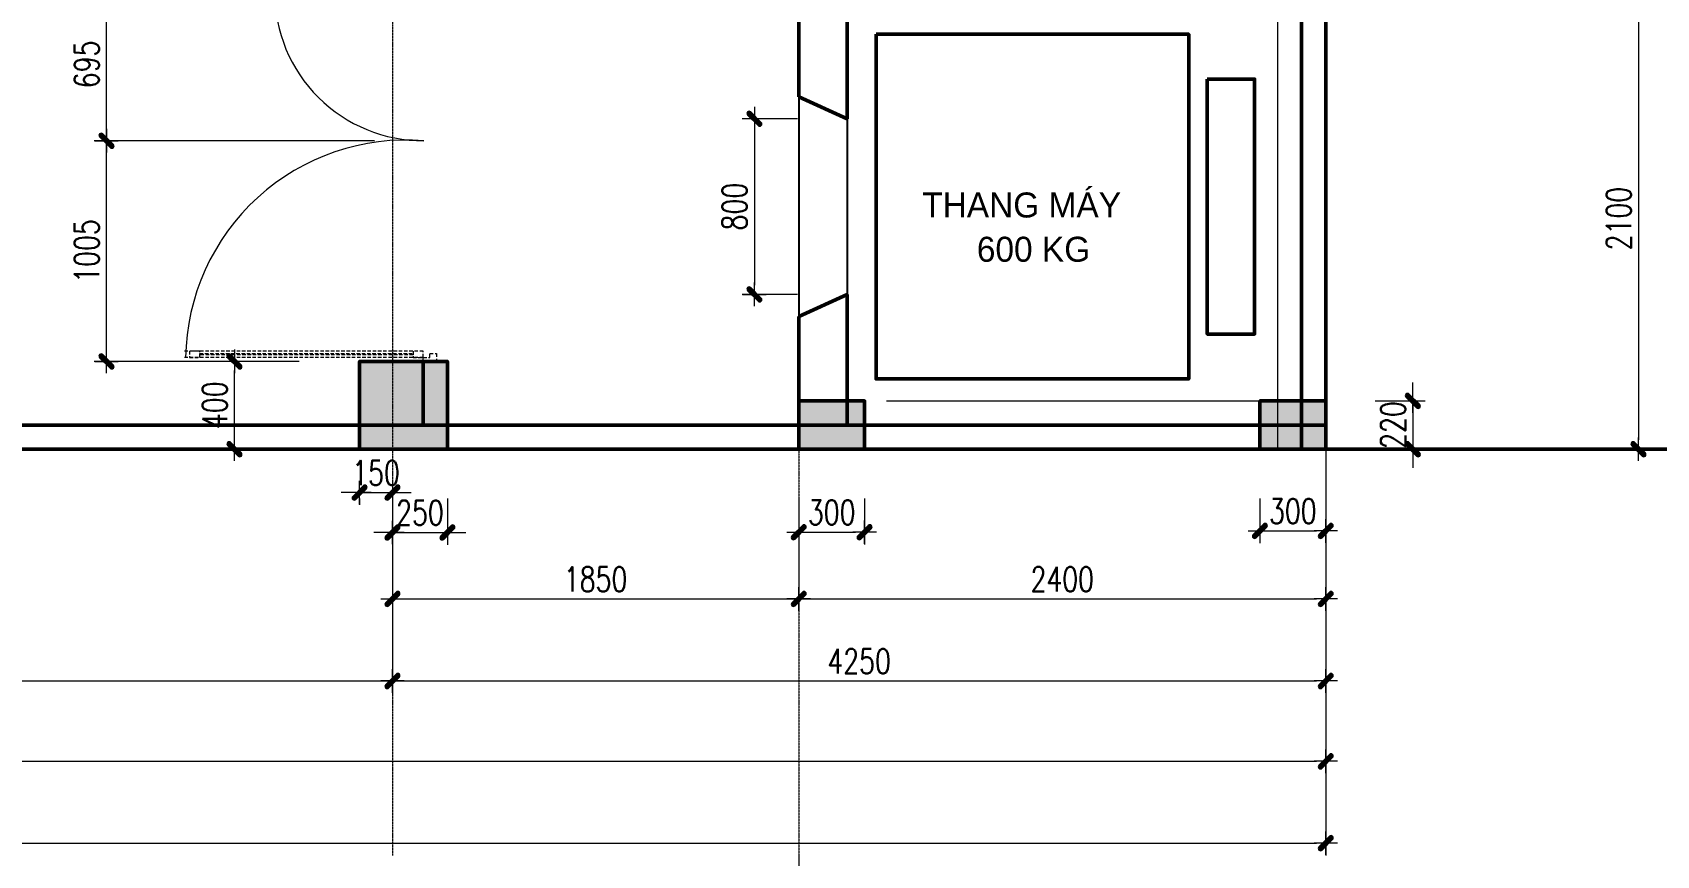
# Model space of a CAD drawing. Extents: x -165145 to 691808, y -202842 to 311040.
# Drawn here: x 558008 to 565403, y 102178 to 105926 of the extents above; entities that cross this region are included whole.
import ezdxf
from ezdxf.enums import TextEntityAlignment as Align

# ---------------------------------------------------------------- set-up
doc = ezdxf.new("R2010")
doc.units = 0
doc.header["$LTSCALE"] = 10
doc.header["$MEASUREMENT"] = 0
doc.linetypes.add('HIDDEN', pattern=[2.3807, 1.587, -0.7937])
doc.linetypes.add('TIM', pattern=[26.01, 10, -3, 0.01, -3, 10])
doc.layers.get('0').update_dxf_attribs({"linetype": 'CONTINUOUS'})
doc.layers.get('Defpoints').update_dxf_attribs({"color": 5, "linetype": 'CONTINUOUS'})
for name, color, linetype, lineweight in [('ARROWS', 1, 'CONTINUOUS', 0), ('DIM', 8, 'CONTINUOUS', 13), ('GE_KC_NETKHUAT', 9, 'HIDDEN', 20), ('netchia', 2, 'CONTINUOUS', 20), ('TEXT', 4, 'CONTINUOUS', 20), ('THAY', 147, 'CONTINUOUS', 25), ('TRUC', 251, 'TIM', 5), ('wall', 7, 'CONTINUOUS', 50)]:
    doc.layers.add(name, color=color, linetype=linetype, lineweight=lineweight)
doc.styles.add('ROMANS', font='romans', dxfattribs={"width": 0.75, "bigfont": 'vns'})
doc.styles.add('STYLE1', font='')
doc.styles.add('VNARIALH', font='', dxfattribs={"width": 0.75})
doc.styles.add('VnArialNarrowH', font='')
doc.styles.get('STYLE1').set_extended_font_data('.VnAvantH')
doc.styles.get('VNARIALH').set_extended_font_data('.VnArialH')
doc.styles.get('VnArialNarrowH').set_extended_font_data('.VnArial NarrowH')
doc.dimstyles.new('fit0.75', dxfattribs={"dimscale": 0.5625, "dimtxt": 200, "dimasz": 75, "dimexe": 100, "dimexo": 400, "dimgap": 0.03, "dimtad": 0, "dimdec": 0, "dimdsep": 46, "dimtxsty": 'ROMANS', "dimblk": 'alex', "dimcen": 150, "dimclrd": 8, "dimclre": 8, "dimclrt": 7, "dimaunit": 1, "dimadec": 0, "dimazin": 0, "dimtfac": 0.072, "dimtdec": 0, "dimtix": 1, "dimtmove": 2, "dimatfit": 3, "dimldrblk": 'a-01', "dimfxl": 100, "dimtvp": 0.8, "dimtolj": 1, "dimarcsym": 0})

# ---------------------------------------------------------------- blocks, each defined once
blk = doc.blocks.new('alex')
at = {"layer": 'ARROWS'}
h = blk.add_hatch(color=1, dxfattribs=at)
edge = h.paths.add_edge_path()
edge.add_line((0.4, 0.74), (-0.74, -0.4))
edge.add_ellipse((-0.57, -0.57), major_axis=(0.17, 0.17), ratio=1, start_angle=90, end_angle=270)
edge.add_line((-0.4, -0.74), (0.74, 0.4))
edge.add_ellipse((0.57, 0.57), major_axis=(0.17, 0.17), ratio=1, start_angle=270, end_angle=450)
blk.add_lwpolyline([(0.4, 0.74), (-0.74, -0.4, 1), (-0.4, -0.74), (0.74, 0.4, 1)], format="xyb", close=True, dxfattribs=at)
at = {"layer": 'netchia', "color": 2}
for p, q in [((1.27, 0), (-1.27, 0)), ((0, -1.27), (0, 1.27))]:
    blk.add_line(p, q, dxfattribs=at)
blk = doc.blocks.new('*D344')
at = {"layer": 'Defpoints', "color": 0, "ltscale": 0.05, "transparency": 16777216}
for p in [(1206643.9, -174433.8), (1206643.9, -176533.8), (1207708.9, -176533.8)]:
    blk.add_point(p, dxfattribs=at)
at = {"layer": 'DIM', "color": 8, "lineweight": -2, "ltscale": 0.05, "transparency": 16777216}
for p, q in [((1206868.9, -174433.8), (1207765.2, -174433.8)), ((1207708.9, -174476), (1207708.9, -176491.7)), ((1206868.9, -176533.8), (1207765.2, -176533.8))]:
    blk.add_line(p, q, dxfattribs=at)
at = {"layer": 'DIM', "color": 8, "lineweight": -2, "ltscale": 0.05, "transparency": 16777216, "xscale": 42.1875, "yscale": 42.1875, "zscale": 42.1875}
for p, rotation in [((1207708.9, -174433.8), 90), ((1207708.9, -176533.8), 270)]:
    blk.add_blockref('alex', p, dxfattribs=dict(at, rotation=rotation))
at = {"layer": 'DIM', "color": 7, "ltscale": 0.05, "transparency": 16777216, "insert": (1207618.9, -175483.8), "char_height": 112.5, "attachment_point": 5, "rotation": 90, "style": 'ROMANS'}
blk.add_mtext('\\A1;2100', dxfattribs=at)
blk = doc.blocks.new('a-01')
at = {"layer": 'ARROWS'}
blk.add_hatch(color=256, dxfattribs=at).paths.add_polyline_path([(-1.8, 0.49), (-1.8, -0.49), (0, 0)])
at = {"layer": 'netchia'}
blk.add_lwpolyline([(-1.8, 0.49), (-1.8, -0.49), (0, 0), (0, 0)], close=True, dxfattribs=at)
blk = doc.blocks.new('*D345')
at = {"layer": 'Defpoints', "color": 0, "ltscale": 0.05, "transparency": 16777216}
for p in [(1200732.7, -175128.8), (1202171.9, -175128.8), (1201835, -176133.8)]:
    blk.add_point(p, dxfattribs=at)
at = {"layer": 'DIM', "color": 8, "lineweight": -2, "ltscale": 0.05, "transparency": 16777216}
for p, q in [((1201946.9, -175128.8), (1200676.5, -175128.8)), ((1200732.7, -176091.7), (1200732.7, -175171)), ((1201610, -176133.8), (1200676.5, -176133.8))]:
    blk.add_line(p, q, dxfattribs=at)
at = {"layer": 'DIM', "color": 8, "lineweight": -2, "ltscale": 0.05, "transparency": 16777216, "xscale": 42.1875, "yscale": 42.1875, "zscale": 42.1875}
for p, rotation in [((1200732.7, -175128.8), 90), ((1200732.7, -176133.8), 270)]:
    blk.add_blockref('alex', p, dxfattribs=dict(at, rotation=rotation))
at = {"layer": 'DIM', "color": 7, "ltscale": 0.05, "transparency": 16777216, "insert": (1200642.7, -175631.3), "char_height": 112.5, "attachment_point": 5, "rotation": 90, "style": 'ROMANS'}
blk.add_mtext('\\A1;1005', dxfattribs=at)
blk = doc.blocks.new('*D346')
at = {"layer": 'Defpoints', "color": 0, "ltscale": 0.05, "transparency": 16777216}
for p in [(1200732.7, -174433.8), (1202175.1, -174433.8), (1202178.3, -175128.8)]:
    blk.add_point(p, dxfattribs=at)
at = {"layer": 'DIM', "color": 8, "lineweight": -2, "ltscale": 0.05, "transparency": 16777216}
for p, q in [((1201950.1, -174433.8), (1200676.5, -174433.8)), ((1200732.7, -175086.7), (1200732.7, -174476)), ((1201953.3, -175128.8), (1200676.5, -175128.8))]:
    blk.add_line(p, q, dxfattribs=at)
at = {"layer": 'DIM', "color": 8, "lineweight": -2, "ltscale": 0.05, "transparency": 16777216, "xscale": 42.1875, "yscale": 42.1875, "zscale": 42.1875}
for p, rotation in [((1200732.7, -174433.8), 90), ((1200732.7, -175128.8), 270)]:
    blk.add_blockref('alex', p, dxfattribs=dict(at, rotation=rotation))
at = {"layer": 'DIM', "color": 7, "ltscale": 0.05, "transparency": 16777216, "insert": (1200642.7, -174781.3), "char_height": 112.5, "attachment_point": 5, "rotation": 90, "style": 'ROMANS'}
blk.add_mtext('\\A1;695', dxfattribs=at)
blk = doc.blocks.new('*D323')
at = {"layer": 'Defpoints', "color": 0, "ltscale": 0.05, "transparency": 16777216}
for p in [(1204105, -175028.8), (1203683.1, -175828.8), (1204105, -175828.8)]:
    blk.add_point(p, dxfattribs=at)
at = {"layer": 'DIM', "color": 8, "lineweight": -2, "ltscale": 0.05, "transparency": 16777216}
for p, q in [((1203880, -175028.8), (1203626.9, -175028.8)), ((1203683.1, -175071), (1203683.1, -175786.7)), ((1203880, -175828.8), (1203626.9, -175828.8))]:
    blk.add_line(p, q, dxfattribs=at)
at = {"layer": 'DIM', "color": 8, "lineweight": -2, "ltscale": 0.05, "transparency": 16777216, "xscale": 42.1875, "yscale": 42.1875, "zscale": 42.1875}
for p, rotation in [((1203683.1, -175028.8), 90), ((1203683.1, -175828.8), 270)]:
    blk.add_blockref('alex', p, dxfattribs=dict(at, rotation=rotation))
at = {"layer": 'DIM', "color": 7, "ltscale": 0.05, "transparency": 16777216, "insert": (1203593.1, -175428.8), "char_height": 112.5, "attachment_point": 5, "rotation": 90, "style": 'ROMANS'}
blk.add_mtext('\\A1;800', dxfattribs=at)
blk = doc.blocks.new('*D325')
at = {"layer": 'Defpoints', "color": 0, "ltscale": 0.05, "transparency": 16777216}
for p in [(1206391.1, -169533.8), (1207287.6, -176533.8), (1208073.9, -176533.8)]:
    blk.add_point(p, dxfattribs=at)
at = {"layer": 'DIM', "color": 8, "lineweight": -2, "ltscale": 0.05, "transparency": 16777216}
for p, q in [((1206616.1, -169533.8), (1208130.2, -169533.8)), ((1208073.9, -169576), (1208073.9, -176491.6)), ((1207512.6, -176533.8), (1208130.2, -176533.8))]:
    blk.add_line(p, q, dxfattribs=at)
at = {"layer": 'DIM', "color": 8, "lineweight": -2, "ltscale": 0.05, "transparency": 16777216, "xscale": 42.1875, "yscale": 42.1875, "zscale": 42.1875}
for p, rotation in [((1208073.9, -169533.8), 90), ((1208073.9, -176533.8), 270)]:
    blk.add_blockref('alex', p, dxfattribs=dict(at, rotation=rotation))
at = {"layer": 'DIM', "color": 7, "ltscale": 0.05, "transparency": 16777216, "insert": (1207983.9, -173033.8), "char_height": 112.5, "attachment_point": 5, "rotation": 90, "style": 'ROMANS'}
blk.add_mtext('\\A1;7000', dxfattribs=at)
blk = doc.blocks.new('*D332')
at = {"layer": 'Defpoints', "color": 0, "ltscale": 0.05, "transparency": 16777216}
for p in [(1201315.5, -176133.8), (1201785, -176133.8), (1201785, -176533.8)]:
    blk.add_point(p, dxfattribs=at)
at = {"layer": 'DIM', "color": 8, "lineweight": -2, "ltscale": 0.05, "transparency": 16777216}
for p, q in [((1201560, -176133.8), (1201259.3, -176133.8)), ((1201315.5, -176491.7), (1201315.5, -176176)), ((1201560, -176533.8), (1201259.3, -176533.8))]:
    blk.add_line(p, q, dxfattribs=at)
at = {"layer": 'DIM', "color": 8, "lineweight": -2, "ltscale": 0.05, "transparency": 16777216, "xscale": 42.1875, "yscale": 42.1875, "zscale": 42.1875}
for p, rotation in [((1201315.5, -176133.8), 90), ((1201315.5, -176533.8), 270)]:
    blk.add_blockref('alex', p, dxfattribs=dict(at, rotation=rotation))
at = {"layer": 'DIM', "color": 7, "ltscale": 0.05, "transparency": 16777216, "insert": (1201225.5, -176333.8), "char_height": 112.5, "attachment_point": 5, "rotation": 90, "style": 'ROMANS'}
blk.add_mtext('\\A1;400', dxfattribs=at)
blk = doc.blocks.new('tentruc')
at = {"layer": 'DIM'}
for p, q in [((0, 311.2), (0, 515.8)), ((-515.8, 0), (-311.2, 0)), ((-515.8, 0), (-311.2, 0)), ((311.2, 0), (515.8, 0)), ((311.2, 0), (515.8, 0)), ((0, -515.8), (0, -311.2))]:
    blk.add_line(p, q, dxfattribs=at)
at = {"layer": 'DIM', "ltscale": 0.5}
blk.add_circle((0, 0), 311.2, dxfattribs=at)
at = {"layer": 'DIM'}
blk.add_circle((0, 0), 281.2, dxfattribs=at)
at = {"layer": 'DIM', "color": 7, "linetype": 'ByBlock', "ltscale": 0.5, "style": 'VNARIALH', "width": 1.1}
blk.add_attdef('A', text='', height=281.2, dxfattribs=at).set_placement((0, -106.7), align=Align.CENTER)
blk = doc.blocks.new('*D356')
at = {"layer": 'Defpoints', "color": 0, "transparency": 16777216}
for p in [(1191435, -176161.7), (1206285, -176161.7), (1206285, -177955.1)]:
    blk.add_point(p, dxfattribs=at)
at = {"layer": 'DIM', "color": 8, "lineweight": -2, "transparency": 16777216}
for p, q in [((1191435, -176386.7), (1191435, -178011.4)), ((1206285, -176386.7), (1206285, -178011.4)), ((1191477.2, -177955.1), (1206242.8, -177955.1))]:
    blk.add_line(p, q, dxfattribs=at)
at = {"layer": 'DIM', "color": 8, "lineweight": -2, "transparency": 16777216, "xscale": 42.1875, "yscale": 42.1875, "zscale": 42.1875, "rotation": 180}
blk.add_blockref('alex', (1191435, -177955.1), dxfattribs=at)
at = {"layer": 'DIM', "color": 8, "lineweight": -2, "transparency": 16777216, "xscale": 42.1875, "yscale": 42.1875, "zscale": 42.1875}
blk.add_blockref('alex', (1206285, -177955.1), dxfattribs=at)
at = {"layer": 'DIM', "color": 7, "transparency": 16777216, "insert": (1198860, -177865.1), "char_height": 112.5, "attachment_point": 5, "style": 'ROMANS'}
blk.add_mtext('\\A1;14850', dxfattribs=at)
blk = doc.blocks.new('*D357')
at = {"layer": 'Defpoints', "color": 0, "transparency": 16777216}
for p in [(1202035, -176533.8), (1203885, -176533.8), (1203885, -177215.8)]:
    blk.add_point(p, dxfattribs=at)
at = {"layer": 'DIM', "color": 8, "lineweight": -2, "transparency": 16777216}
for p, q in [((1202035, -176758.8), (1202035, -177272)), ((1203885, -176758.8), (1203885, -177272)), ((1202077.2, -177215.8), (1203842.8, -177215.8))]:
    blk.add_line(p, q, dxfattribs=at)
at = {"layer": 'DIM', "color": 8, "lineweight": -2, "transparency": 16777216, "xscale": 42.1875, "yscale": 42.1875, "zscale": 42.1875, "rotation": 180}
blk.add_blockref('alex', (1202035, -177215.8), dxfattribs=at)
at = {"layer": 'DIM', "color": 8, "lineweight": -2, "transparency": 16777216, "xscale": 42.1875, "yscale": 42.1875, "zscale": 42.1875}
blk.add_blockref('alex', (1203885, -177215.8), dxfattribs=at)
at = {"layer": 'DIM', "color": 7, "transparency": 16777216, "insert": (1202960, -177125.8), "char_height": 112.5, "attachment_point": 5, "style": 'ROMANS'}
blk.add_mtext('\\A1;1850', dxfattribs=at)
blk = doc.blocks.new('*D358')
at = {"layer": 'Defpoints', "color": 0, "transparency": 16777216}
for p in [(1203885, -176533.8), (1206285, -176533.8), (1206285, -177215.8)]:
    blk.add_point(p, dxfattribs=at)
at = {"layer": 'DIM', "color": 8, "lineweight": -2, "transparency": 16777216}
for p, q in [((1203885, -176758.8), (1203885, -177272)), ((1206285, -176758.8), (1206285, -177272)), ((1203927.2, -177215.8), (1206242.8, -177215.8))]:
    blk.add_line(p, q, dxfattribs=at)
at = {"layer": 'DIM', "color": 8, "lineweight": -2, "transparency": 16777216, "xscale": 42.1875, "yscale": 42.1875, "zscale": 42.1875, "rotation": 180}
blk.add_blockref('alex', (1203885, -177215.8), dxfattribs=at)
at = {"layer": 'DIM', "color": 8, "lineweight": -2, "transparency": 16777216, "xscale": 42.1875, "yscale": 42.1875, "zscale": 42.1875}
blk.add_blockref('alex', (1206285, -177215.8), dxfattribs=at)
at = {"layer": 'DIM', "color": 7, "transparency": 16777216, "insert": (1205085, -177125.8), "char_height": 112.5, "attachment_point": 5, "style": 'ROMANS'}
blk.add_mtext('\\A1;2400', dxfattribs=at)
blk = doc.blocks.new('*D359')
at = {"layer": 'Defpoints', "color": 0, "transparency": 16777216}
for p in [(1202035, -176533.8), (1206285, -176533.8), (1206285, -177589.3)]:
    blk.add_point(p, dxfattribs=at)
at = {"layer": 'DIM', "color": 8, "lineweight": -2, "transparency": 16777216}
for p, q in [((1202035, -176758.8), (1202035, -177645.5)), ((1206285, -176758.8), (1206285, -177645.5)), ((1202077.2, -177589.3), (1206242.8, -177589.3))]:
    blk.add_line(p, q, dxfattribs=at)
at = {"layer": 'DIM', "color": 8, "lineweight": -2, "transparency": 16777216, "xscale": 42.1875, "yscale": 42.1875, "zscale": 42.1875, "rotation": 180}
blk.add_blockref('alex', (1202035, -177589.3), dxfattribs=at)
at = {"layer": 'DIM', "color": 8, "lineweight": -2, "transparency": 16777216, "xscale": 42.1875, "yscale": 42.1875, "zscale": 42.1875}
blk.add_blockref('alex', (1206285, -177589.3), dxfattribs=at)
at = {"layer": 'DIM', "color": 7, "transparency": 16777216, "insert": (1204160, -177499.3), "char_height": 112.5, "attachment_point": 5, "style": 'ROMANS'}
blk.add_mtext('\\A1;4250', dxfattribs=at)
blk = doc.blocks.new('*D360')
at = {"layer": 'Defpoints', "color": 0, "transparency": 16777216}
for p in [(1196735, -176533.8), (1202035, -176533.8), (1202035, -177589.3)]:
    blk.add_point(p, dxfattribs=at)
at = {"layer": 'DIM', "color": 8, "lineweight": -2, "transparency": 16777216}
for p, q in [((1196735, -176758.8), (1196735, -177645.5)), ((1202035, -176758.8), (1202035, -177645.5)), ((1196777.2, -177589.3), (1201992.8, -177589.3))]:
    blk.add_line(p, q, dxfattribs=at)
at = {"layer": 'DIM', "color": 8, "lineweight": -2, "transparency": 16777216, "xscale": 42.1875, "yscale": 42.1875, "zscale": 42.1875, "rotation": 180}
blk.add_blockref('alex', (1196735, -177589.3), dxfattribs=at)
at = {"layer": 'DIM', "color": 8, "lineweight": -2, "transparency": 16777216, "xscale": 42.1875, "yscale": 42.1875, "zscale": 42.1875}
blk.add_blockref('alex', (1202035, -177589.3), dxfattribs=at)
at = {"layer": 'DIM', "color": 7, "transparency": 16777216, "insert": (1199385, -177499.3), "char_height": 112.5, "attachment_point": 5, "style": 'ROMANS'}
blk.add_mtext('\\A1;5300', dxfattribs=at)
blk = doc.blocks.new('*D370')
at = {"layer": 'Defpoints', "color": 0, "transparency": 16777216}
for p in [(1189035, -176533.9), (1206285, -177058.4), (1206285, -178327.8)]:
    blk.add_point(p, dxfattribs=at)
at = {"layer": 'DIM', "color": 8, "lineweight": -2, "transparency": 16777216}
for p, q in [((1189035, -176758.9), (1189035, -178384)), ((1206285, -177283.4), (1206285, -178384)), ((1189077.2, -178327.8), (1206242.8, -178327.8))]:
    blk.add_line(p, q, dxfattribs=at)
at = {"layer": 'DIM', "color": 8, "lineweight": -2, "transparency": 16777216, "xscale": 42.1875, "yscale": 42.1875, "zscale": 42.1875, "rotation": 180}
blk.add_blockref('alex', (1189035, -178327.8), dxfattribs=at)
at = {"layer": 'DIM', "color": 8, "lineweight": -2, "transparency": 16777216, "xscale": 42.1875, "yscale": 42.1875, "zscale": 42.1875}
blk.add_blockref('alex', (1206285, -178327.8), dxfattribs=at)
at = {"layer": 'DIM', "color": 7, "transparency": 16777216, "insert": (1197660, -178237.8), "char_height": 112.5, "attachment_point": 5, "style": 'ROMANS'}
blk.add_mtext('\\A1;17250', dxfattribs=at)
blk = doc.blocks.new('*D392')
at = {"layer": 'Defpoints', "color": 0, "transparency": 16777216}
for p in [(1206285, -176313.8), (1206285, -176533.8), (1206681.4, -176533.8)]:
    blk.add_point(p, dxfattribs=at)
at = {"layer": 'DIM', "color": 8, "lineweight": -2, "transparency": 16777216}
for p, q in [((1206681.4, -176271.6), (1206681.4, -176229.5)), ((1206510, -176313.8), (1206737.7, -176313.8)), ((1206681.4, -176313.8), (1206681.4, -176533.8)), ((1206510, -176533.8), (1206737.7, -176533.8)), ((1206681.4, -176576), (1206681.4, -176618.2))]:
    blk.add_line(p, q, dxfattribs=at)
at = {"layer": 'DIM', "color": 8, "lineweight": -2, "transparency": 16777216, "xscale": 42.1875, "yscale": 42.1875, "zscale": 42.1875}
for p, rotation in [((1206681.4, -176313.8), 270), ((1206681.4, -176533.8), 90)]:
    blk.add_blockref('alex', p, dxfattribs=dict(at, rotation=rotation))
at = {"layer": 'DIM', "color": 7, "transparency": 16777216, "insert": (1206591.4, -176423.8), "char_height": 112.5, "attachment_point": 5, "rotation": 90, "style": 'ROMANS'}
blk.add_mtext('\\A1;220', dxfattribs=at)
blk = doc.blocks.new('*D397')
at = {"layer": 'Defpoints', "color": 0, "transparency": 16777216}
for p in [(1205985, -176533.8), (1206285, -176533.8), (1206285, -176905.9)]:
    blk.add_point(p, dxfattribs=at)
at = {"layer": 'DIM', "color": 8, "lineweight": -2, "transparency": 16777216}
for p, q in [((1205985, -176758.8), (1205985, -176962.1)), ((1206285, -176758.8), (1206285, -176962.1)), ((1206027.2, -176905.9), (1206242.8, -176905.9))]:
    blk.add_line(p, q, dxfattribs=at)
at = {"layer": 'DIM', "color": 8, "lineweight": -2, "transparency": 16777216, "xscale": 42.1875, "yscale": 42.1875, "zscale": 42.1875, "rotation": 180}
blk.add_blockref('alex', (1205985, -176905.9), dxfattribs=at)
at = {"layer": 'DIM', "color": 8, "lineweight": -2, "transparency": 16777216, "xscale": 42.1875, "yscale": 42.1875, "zscale": 42.1875}
blk.add_blockref('alex', (1206285, -176905.9), dxfattribs=at)
at = {"layer": 'DIM', "color": 7, "transparency": 16777216, "insert": (1206135, -176815.9), "char_height": 112.5, "attachment_point": 5, "style": 'ROMANS'}
blk.add_mtext('\\A1;300', dxfattribs=at)
blk = doc.blocks.new('*D398')
at = {"layer": 'Defpoints', "color": 0, "transparency": 16777216}
for p in [(1203885, -176533.8), (1204185, -176533.8), (1204185, -176911.8)]:
    blk.add_point(p, dxfattribs=at)
at = {"layer": 'DIM', "color": 8, "lineweight": -2, "transparency": 16777216}
for p, q in [((1203885, -176758.8), (1203885, -176968)), ((1204185, -176758.8), (1204185, -176968)), ((1203927.2, -176911.8), (1204142.8, -176911.8))]:
    blk.add_line(p, q, dxfattribs=at)
at = {"layer": 'DIM', "color": 8, "lineweight": -2, "transparency": 16777216, "xscale": 42.1875, "yscale": 42.1875, "zscale": 42.1875, "rotation": 180}
blk.add_blockref('alex', (1203885, -176911.8), dxfattribs=at)
at = {"layer": 'DIM', "color": 8, "lineweight": -2, "transparency": 16777216, "xscale": 42.1875, "yscale": 42.1875, "zscale": 42.1875}
blk.add_blockref('alex', (1204185, -176911.8), dxfattribs=at)
at = {"layer": 'DIM', "color": 7, "transparency": 16777216, "insert": (1204035, -176821.8), "char_height": 112.5, "attachment_point": 5, "style": 'ROMANS'}
blk.add_mtext('\\A1;300', dxfattribs=at)
blk = doc.blocks.new('*D399')
at = {"layer": 'Defpoints', "color": 0, "transparency": 16777216}
for p in [(1202035, -176533.8), (1202285, -176533.8), (1202285, -176913)]:
    blk.add_point(p, dxfattribs=at)
at = {"layer": 'DIM', "color": 8, "lineweight": -2, "transparency": 16777216}
for p, q in [((1202035, -176758.8), (1202035, -176969.2)), ((1202285, -176758.8), (1202285, -176969.2)), ((1201992.8, -176913), (1201950.6, -176913)), ((1202035, -176913), (1202285, -176913)), ((1202327.2, -176913), (1202369.4, -176913))]:
    blk.add_line(p, q, dxfattribs=at)
at = {"layer": 'DIM', "color": 8, "lineweight": -2, "transparency": 16777216, "xscale": 42.1875, "yscale": 42.1875, "zscale": 42.1875}
blk.add_blockref('alex', (1202035, -176913), dxfattribs=at)
at = {"layer": 'DIM', "color": 8, "lineweight": -2, "transparency": 16777216, "xscale": 42.1875, "yscale": 42.1875, "zscale": 42.1875, "rotation": 180}
blk.add_blockref('alex', (1202285, -176913), dxfattribs=at)
at = {"layer": 'DIM', "color": 7, "transparency": 16777216, "insert": (1202160, -176823), "char_height": 112.5, "attachment_point": 5, "style": 'ROMANS'}
blk.add_mtext('\\A1;250', dxfattribs=at)
blk = doc.blocks.new('*D405')
at = {"layer": 'Defpoints', "color": 0, "transparency": 16777216}
for p in [(1201885, -176533.8), (1202035, -176533.8), (1202035, -176731.5)]:
    blk.add_point(p, dxfattribs=at)
at = {"layer": 'DIM', "color": 8, "lineweight": -2, "transparency": 16777216}
for p, q in [((1201842.8, -176731.5), (1201800.6, -176731.5)), ((1201885, -176731.5), (1202035, -176731.5)), ((1202077.2, -176731.5), (1202119.4, -176731.5)), ((1201885, -176758.8), (1201885, -176787.8)), ((1202035, -176758.8), (1202035, -176787.8))]:
    blk.add_line(p, q, dxfattribs=at)
at = {"layer": 'DIM', "color": 8, "lineweight": -2, "transparency": 16777216, "xscale": 42.1875, "yscale": 42.1875, "zscale": 42.1875}
blk.add_blockref('alex', (1201885, -176731.5), dxfattribs=at)
at = {"layer": 'DIM', "color": 8, "lineweight": -2, "transparency": 16777216, "xscale": 42.1875, "yscale": 42.1875, "zscale": 42.1875, "rotation": 180}
blk.add_blockref('alex', (1202035, -176731.5), dxfattribs=at)
at = {"layer": 'DIM', "color": 7, "transparency": 16777216, "insert": (1201960, -176641.5), "char_height": 112.5, "attachment_point": 5, "style": 'ROMANS'}
blk.add_mtext('\\A1;150', dxfattribs=at)
blk = doc.blocks.new('A$C1ec07113')
at = {"layer": 'wall'}
h = blk.add_hatch(dxfattribs=at)
h.set_pattern_fill('AR-CONC', color=256, style=0)
h.set_pattern_definition([(50, (-1172674.471, 246590.9246), (7.172601826, -0.62752135), [0.75, -8.25]), (355, (-1172674.471, 246590.9246), (-1.387513336, 7.521921337), [0.6, -6.6]), (100.45144446, (-1172673.873, 246590.872), (5.785088467, 6.89439991), [0.63740192, -7.01142112]), (46.1842, (-1172674.471, 246592.925), (10.672413307, -1.65519281), [1.125, -12.375]), (96.6356355, (-1172673.582, 246592.787), (9.34661946, 9.74118601), [0.95610342, -10.5171376]), (351.184164, (-1172674.471, 246592.925), (9.34661945, 9.741186), [0.9, -9.90000001]), (21, (-1172673.471, 246592.4246), (5.96907052, -4.026188907), [0.75, -8.25]), (326, (-1172673.471, 246592.4246), (2.43315332, 7.25150045), [0.6, -6.6]), (71.45144474, (-1172672.9735, 246592.089), (8.402223767, 3.22531153), [0.6374019, -7.01142112]), (37.5, (-1172674.471, 246590.9246), (0.121598553, 3.3289385383), [0, -6.52, 0, -6.7, 0, -6.625]), (7.5, (-1172674.471, 246590.9246), (2.630695374, 3.944117119), [0, -3.82, 0, -6.37, 0, -2.525]), (327.5, (-1172676.701, 246590.9246), (5.338224362, -0.2255487173), [0, -2.5, 0, -7.8, 0, -10.35]), (317.5, (-1172677.701, 246590.9246), (5.831861693, 1.001049823), [0, -3.25, 0, -5.18, 0, -7.35])])
h.paths.add_polyline_path([(20457.5, 71955.9), (20057.5, 71955.9), (20057.5, 71555.9), (20457.5, 71555.9)])
at = {"layer": 'wall', "ltscale": 0.05}
h = blk.add_hatch(dxfattribs=at)
h.set_pattern_fill('AR-CONC', color=256, angle=90, style=0)
h.set_pattern_definition([(140, (55509.5284, -1002516.42), (0.62752135, 7.172601826), [0.75, -8.25]), (85, (55509.5284, -1002516.42), (-7.521921337, -1.387513336), [0.6, -6.6]), (190.4514, (55509.581, -1002515.8225), (-6.89439542, 5.785093817), [0.6374019, -7.01142112]), (136.1842, (55507.528, -1002516.42), (1.65519014, 10.672410486), [1.125, -12.375]), (186.6356, (55507.666, -1002515.531), (-9.74117871, 9.34662706), [0.95610288, -10.51713]), (81.1842, (55507.528, -1002516.42), (-9.74118601, 9.34661945), [0.9, -9.9]), (111, (55508.0284, -1002515.42), (4.026188907, 5.96907052), [0.75, -8.25]), (56, (55508.0284, -1002515.42), (-7.25150045, 2.43315332), [0.6, -6.6]), (161.4514, (55508.364, -1002514.923), (-3.225304967, 8.402226286), [0.6374019, -7.01142112]), (127.5, (55509.5284, -1002516.4202), (-3.3289385383, 0.121598553), [0, -6.52, 0, -6.7, 0, -6.625]), (97.5, (55509.5284, -1002516.4202), (-3.944117119, 2.630695374), [0, -3.82, 0, -6.37, 0, -2.525]), (57.5, (55509.5284, -1002518.6502), (0.2255487173, 5.338224362), [0, -2.5, 0, -7.8, 0, -10.35]), (47.5, (55509.5284, -1002519.6502), (-1.001049823, 5.831861693), [0, -3.25, 0, -5.18, 0, -7.35])])
h.paths.add_polyline_path([(22357.5, 71555.9), (22357.5, 71775.9), (22057.5, 71775.9), (22057.5, 71555.9)])
h = blk.add_hatch(dxfattribs=at)
h.set_pattern_fill('AR-CONC', color=256, angle=90, style=0)
h.set_pattern_definition([(140, (57609.5284, -1002516.422), (0.62752135, 7.172601826), [0.75, -8.25]), (85, (57609.5284, -1002516.422), (-7.521921337, -1.387513336), [0.6, -6.6]), (190.4514, (57609.581, -1002515.8245), (-6.89439542, 5.785093817), [0.6374019, -7.01142112]), (136.1842, (57607.528, -1002516.422), (1.65519014, 10.672410486), [1.125, -12.375]), (186.6356, (57607.666, -1002515.533), (-9.74117871, 9.34662706), [0.95610288, -10.51713]), (81.1842, (57607.528, -1002516.422), (-9.74118601, 9.34661945), [0.9, -9.9]), (111, (57608.0284, -1002515.422), (4.026188907, 5.96907052), [0.75, -8.25]), (56, (57608.0284, -1002515.422), (-7.25150045, 2.43315332), [0.6, -6.6]), (161.4514, (57608.364, -1002514.925), (-3.225304967, 8.402226286), [0.6374019, -7.01142112]), (127.5, (57609.5284, -1002516.4222), (-3.3289385383, 0.121598553), [0, -6.52, 0, -6.7, 0, -6.625]), (97.5, (57609.5284, -1002516.4222), (-3.944117119, 2.630695374), [0, -3.82, 0, -6.37, 0, -2.525]), (57.5, (57609.5284, -1002518.6522), (0.2255487173, 5.338224362), [0, -2.5, 0, -7.8, 0, -10.35]), (47.5, (57609.5284, -1002519.652), (-1.001049823, 5.831861693), [0, -3.25, 0, -5.18, 0, -7.35])])
h.paths.add_polyline_path([(24457.5, 71555.9), (24457.5, 71775.9), (24157.5, 71775.9), (24157.5, 71555.9)])
for p, q in [((20347.5, 72002.8), (19253.5, 72002.8)), ((20347.5, 71973.9), (19253.5, 71973.9))]:
    blk.add_line(p, q)
for points in [[(19329.7, 71973.9), (19329.7, 72002.8), (19283.5, 72002.8), (19283.5, 71973.9)], [(19329.7, 71991.3), (20301.3, 71991.3), (20301.3, 71985.5), (19329.7, 71985.5)], [(20347.5, 71973.9), (20347.5, 72002.8), (20301.3, 72002.8), (20301.3, 71973.9)], [(20407.5, 71991.9), (20407.5, 71955.9), (20347.5, 71955.9), (20347.5, 71973.9), (20377.5, 71973.9), (20377.5, 71991.9)]]:
    blk.add_lwpolyline(points, close=True)
at = {"layer": 'DIM', "ltscale": 0.05}
blk.add_line((24237.5, 73655.9), (24237.5, 71555.9), dxfattribs=at)
at = {"layer": 'DIM'}
blk.add_line((22457.5, 71775.9), (24237.5, 71775.9), dxfattribs=at)
at = {"layer": 'DIM', "ltscale": 0.05}
for centre, radius, start, end in [((20347.6, 73637.9), 677, 180, 270.26952), ((20270.2, 71959.4), 1004.7, 85.40531, 179.17208)]:
    blk.add_arc(centre, radius, start, end, dxfattribs=at)
at = {"layer": 'THAY', "ltscale": 0.05}
for p, q in [((22057.5, 73160.9), (22057.5, 72160.9)), ((22277.5, 73060.9), (22277.5, 72260.9))]:
    blk.add_line(p, q, dxfattribs=at)
at = {"layer": 'TRUC', "ltscale": 0.05}
for p, q in [((20207.5, 80138.3), (20207.5, 69705.8)), ((22057.5, 80138.3), (22057.5, 69705.8)), ((24457.5, 80138.3), (24457.5, 69705.8)), ((5131.3, 71555.9), (26653.4, 71555.9))]:
    blk.add_line(p, q, dxfattribs=at)
at = {"layer": 'wall', "ltscale": 0.05}
for p, q in [((24347.5, 78555.9), (24347.5, 71555.9)), ((24457.5, 78555.9), (24457.5, 71555.9)), ((22057.5, 73160.9), (22057.5, 73765.9)), ((22277.5, 73060.9), (22277.5, 73765.9)), ((22057.5, 73160.9), (22277.5, 73060.9)), ((22058.1, 72160.9), (22278.1, 72260.9)), ((22278.1, 71665.9), (22278.1, 72260.9)), ((22058.1, 71665.9), (22058.1, 72160.9)), ((20347.5, 71955.9), (20347.5, 71665.9)), ((20347.5, 71955.9), (20457.5, 71955.9)), ((20457.5, 71955.9), (20457.5, 71665.9)), ((24457.5, 71665.9), (8137.5, 71665.9)), ((26179.8, 71555.9), (7208.2, 71555.9))]:
    blk.add_line(p, q, dxfattribs=at)
for points in [[(22409.6, 73445.9), (23833.5, 73445.9), (23833.5, 71875.9), (22409.6, 71875.9)], [(23917.4, 73241.5), (24133, 73241.5), (24133, 72080.3), (23917.4, 72080.3)], [(20057.5, 71555.9), (20457.5, 71555.9), (20457.5, 71955.9), (20057.5, 71955.9)], [(22357.5, 71555.9), (22357.5, 71775.9), (22057.5, 71775.9), (22057.5, 71555.9)], [(24457.5, 71555.9), (24457.5, 71775.9), (24157.5, 71775.9), (24157.5, 71555.9)]]:
    blk.add_lwpolyline(points, close=True, dxfattribs=at)
at = {"layer": 'TEXT'}
ref = blk.add_blockref('tentruc', (22057.5, 69302.8), dxfattribs=dict(at, xscale=-0.78125, yscale=0.78125, zscale=0.78125, rotation=180))
ref.add_attrib('A', '4', dxfattribs={"color": 7, "linetype": 'ByBlock', "ltscale": 0.5, "height": 219.7, "style": 'VnArialNarrowH'}).set_placement((22057.5, 69169.4), align=Align.CENTER)
at = {"layer": 'TEXT', "style": 'STYLE1'}
for s, p in [('THANG MÁY', (22619.7, 72611.2)), ('600 KG', (22868.4, 72409.7))]:
    blk.add_text(s, height=113.91, dxfattribs=at).set_placement(p)
at = {"layer": 'DIM', "ltscale": 0.05}
for base, p1, p2, angle, picture, middle in [((26246.5, 71555.9), (24563.6, 78555.9), (25460.1, 71555.9), 90, '*D325', (26156.5, 75055.9)), ((18905.2, 73655.9), (20350.8, 72960.9), (20347.6, 73655.9), 90, '*D346', (18815.2, 73308.4)), ((25881.5, 71555.9), (24816.5, 73655.9), (24816.5, 71555.9), 90, '*D344', (25791.5, 72605.9)), ((21855.6, 72260.9), (22277.5, 73060.9), (22277.5, 72260.9), 90, '*D323', (21765.6, 72660.9)), ((18905.2, 72960.9), (20007.5, 71955.9), (20344.4, 72960.9), 90, '*D345', (18815.2, 72458.4)), ((19488, 71955.9), (19957.5, 71555.9), (19957.5, 71955.9), 270, '*D332', (19398, 71755.9))]:
    dim = blk.add_linear_dim(base=base, p1=p1, p2=p2, angle=angle, dimstyle='fit0.75', dxfattribs=at)
    dim.commit()
    dim.dimension.update_dxf_attribs({"geometry": picture, "text_midpoint": middle, "insert": (-1181827.5, 248089.8)})
at = {"layer": 'DIM'}
for base, p1, p2, picture, middle in [((24457.5, 70134.6), (9607.5, 71928.1), (24457.5, 71928.1), '*D356', (17032.5, 70224.6)), ((24457.5, 69762), (7207.5, 71555.9), (24457.5, 71031.3), '*D370', (15832.5, 69852)), ((20207.5, 70500.5), (14907.5, 71555.9), (20207.5, 71555.9), '*D360', (17557.5, 70590.5)), ((20207.5, 71358.3), (20057.5, 71555.9), (20207.5, 71555.9), '*D405', (20132.5, 71448.3)), ((20457.5, 71176.8), (20207.5, 71555.9), (20457.5, 71555.9), '*D399', (20332.5, 71266.8)), ((22057.5, 70874), (20207.5, 71555.9), (22057.5, 71555.9), '*D357', (21132.5, 70964)), ((24457.5, 70500.5), (20207.5, 71555.9), (24457.5, 71555.9), '*D359', (22332.5, 70590.5)), ((24457.5, 70874), (22057.5, 71555.9), (24457.5, 71555.9), '*D358', (23257.5, 70964)), ((22357.5, 71178), (22057.5, 71555.9), (22357.5, 71555.9), '*D398', (22207.5, 71268)), ((24457.5, 71183.9), (24157.5, 71555.9), (24457.5, 71555.9), '*D397', (24307.5, 71273.9))]:
    dim = blk.add_linear_dim(base=base, p1=p1, p2=p2, dimstyle='fit0.75', dxfattribs=at)
    dim.commit()
    dim.dimension.update_dxf_attribs({"geometry": picture, "text_midpoint": middle, "insert": (-1181827.5, 248089.8)})
dim = blk.add_linear_dim(base=(24854, 71555.9), p1=(24457.5, 71775.9), p2=(24457.5, 71555.9), angle=90, dimstyle='fit0.75', dxfattribs=at)
dim.commit()
dim.dimension.update_dxf_attribs({"geometry": '*D392', "text_midpoint": (24764, 71665.9), "insert": (-1181827.5, 248089.8)})

msp = doc.modelspace()

# ---------------------------------------------------------------- block references
at = {"layer": 'GE_KC_NETKHUAT'}
msp.add_blockref('A$C1ec07113', (539439.64737, 32472.52756), dxfattribs=at)

doc.saveas('drawing.dxf')
